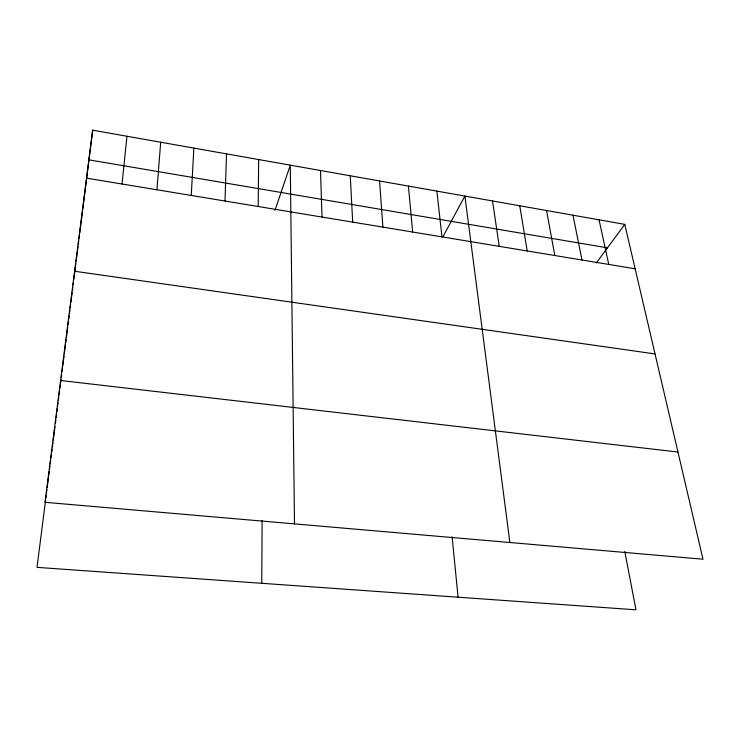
<?xml version="1.0" encoding="UTF-8"?>
<svg xmlns="http://www.w3.org/2000/svg" width="740" height="740" viewBox="0 0 740 740"><rect width="100%" height="100%" fill="white"/><g stroke="black" fill="none" stroke-linecap="round" stroke-linejoin="round"><path stroke-width="1.11" d="M261.747 583.287L262.136 520.525M258.186 206.506L258.658 159.562M224.997 201.021L226.533 153.874M191.253 195.453L193.88 148.093M156.935 189.782L160.7 142.219M122.035 184.01L126.965 136.253M82.492 211.677L79.772 232.998M82.76 209.522L92.676 130.185L624.764 224.368L703 559.218L45.001 502.303L92.676 130.185M45.501 500.915L37 567.358L635.975 609.816L624.764 551.383M45.788 498.686L46.213 495.328M46.5 493.09L46.925 489.741M47.212 487.503L48.507 477.42M48.794 475.163L49.229 471.778M49.515 469.521L49.95 466.135M50.237 463.878L50.672 460.493M50.958 458.236L51.393 454.85M51.68 452.593L52.115 449.217M52.401 446.96L52.975 442.455M53.271 440.207L55.001 426.684M55.435 423.262L55.87 419.848M56.166 417.564L56.601 414.15M56.888 411.865L57.331 408.452M57.618 406.168L58.053 402.754M58.349 400.47L58.775 397.158M59.052 394.947L59.625 390.526M59.903 388.315L60.329 385.004M60.615 382.793L61.032 379.481M61.318 377.271L61.596 375.06M62.031 371.693L62.465 368.335M62.752 366.087L64.038 356.005M64.325 353.757L64.759 350.399M64.898 349.289L65.462 344.868M65.749 342.648L66.175 339.327M66.452 337.116L67.728 327.154M68.015 324.897L68.45 321.512M68.737 319.255L69.172 315.86M69.458 313.603L69.893 310.217M70.18 307.96L70.615 304.565M70.901 302.373L72.159 292.485M72.446 290.293L72.862 287M73.149 284.798L73.427 282.606M73.861 279.23L75.868 263.496M76.155 261.248L77.321 252.201M77.608 249.944L78.042 246.559M78.329 244.293L78.764 240.907M79.05 238.65L79.485 235.255M275.021 210.271L290.284 165.159L294.492 523.883M442.862 236.865L464.896 196.072L509.869 542.513M596.311 262.959L624.764 224.368M60.606 380.49L677.96 452.038M74.601 271.247L655.039 353.933M86.534 178.146L635.142 268.796M88.967 159.858L607.448 247.854M599.067 219.817L608.752 264.43M572.991 215.201L581.973 260.008M546.555 210.521L554.806 255.522M519.73 205.776L527.222 250.962M492.516 200.956L499.232 246.337M436.868 191.105L441.965 236.874M452.121 536.704L458.069 597.208M408.425 186.073L412.661 232.036M379.555 180.958L382.913 227.115M350.251 175.778L352.703 222.13M320.494 170.505L322.011 217.051"/></g></svg>
